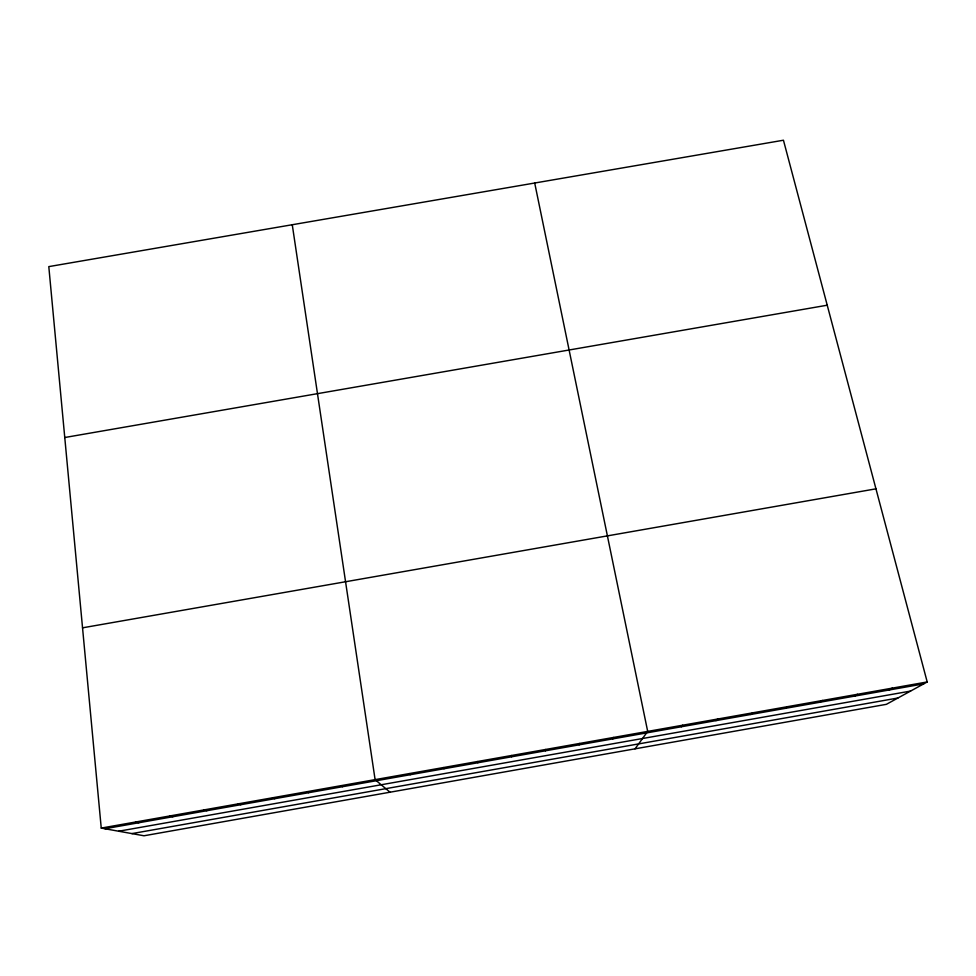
<?xml version="1.0" encoding="UTF-8"?>
<svg xmlns="http://www.w3.org/2000/svg" width="976" height="976" viewBox="0 0 976 976"><rect width="100%" height="100%" fill="white"/><g stroke="black" fill="none" stroke-linecap="round" stroke-linejoin="round"><path stroke-width="1.46" d="M545.413 750.812L545.621 749.47M579.158 744.834L579.659 743.444M612.891 738.869L613.684 737.429M635.034 748.836L647.686 731.402L534.702 183.024M681.309 726.766L682.7 725.217M715.994 720.63L717.689 719.019M750.654 714.493L752.667 712.834M785.302 708.369L787.608 706.648M819.938 702.244L822.536 700.475M854.537 696.12L857.453 694.302M889.124 689.995L892.332 688.129M927.2 681.956L886.379 704.33L143.984 835.773L101.248 828.087L48.8 266.619L783.447 140.227L927.2 681.956L101.248 828.087M104.932 828.746L923.686 683.883M118.682 831.223L910.559 691.081M131.931 833.602L897.908 698.011M82.533 627.824L875.96 488.83M64.758 437.516L827.233 305.207M135.542 822.012L138.934 822.731M169.836 815.948L172.911 816.717M204.094 809.885L206.875 810.702M238.339 803.834L240.816 804.7M272.56 797.77L274.744 798.697M306.757 791.719L308.648 792.707M340.941 785.68L342.527 786.705M390.022 792.207L375.101 779.629L292.263 224.736M409.249 773.59L410.237 774.724M443.372 767.551L444.056 768.746M477.471 761.524L477.862 762.756M511.558 755.497L511.644 756.778"/></g></svg>
